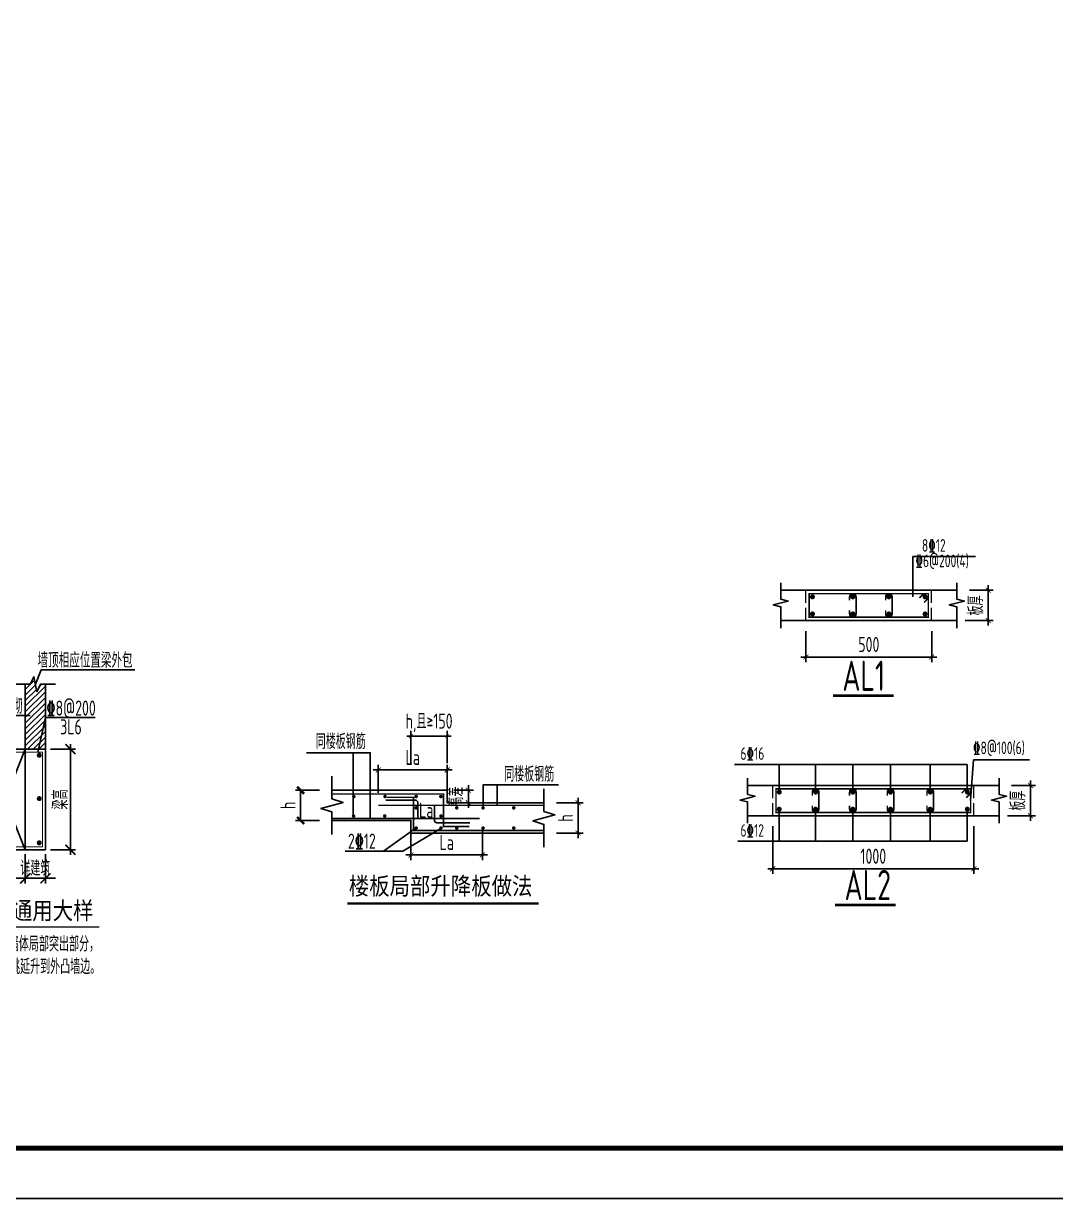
# Model space of a CAD drawing. Extents: x -1058961 to 23600, y -449123 to 2751847.
# Drawn here: x -303002 to -282479, y -81361 to -58005 of the extents above; entities that cross this region are included whole.
import ezdxf
from ezdxf.enums import TextEntityAlignment as Align

# ---------------------------------------------------------------- set-up
doc = ezdxf.new("R2010")
doc.units = 0
doc.header["$LTSCALE"] = 1000
doc.linetypes.add('DASH', pattern=[0.35, 0.25, -0.1])
doc.layers.get('0').update_dxf_attribs({"linetype": 'CONTINUOUS'})
doc.layers.get('DEFPOINTS').update_dxf_attribs({"linetype": 'CONTINUOUS'})
for name, color, linetype in [('-TK', 7, 'CONTINUOUS'), ('AXIS', 3, 'CONTINUOUS'), ('BEAM_DE', 7, 'CONTINUOUS'), ('NUM', 7, 'CONTINUOUS'), ('REIN', 6, 'CONTINUOUS'), ('S-DETLCW-LINE1-pdx', 7, 'CONTINUOUS'), ('S-DETLCW-TEXT', 7, 'CONTINUOUS'), ('S-DETLS-HATCH', 251, 'CONTINUOUS'), ('S-DETLS-TEXT', 7, 'CONTINUOUS'), ('S-X详图实线', 4, 'CONTINUOUS'), ('S-X详图标注', 3, 'CONTINUOUS'), ('S-X详图钢筋', 6, 'CONTINUOUS'), ('TEXT', 2, 'CONTINUOUS'), ('THIN', 7, 'CONTINUOUS'), ('大样详图_文字', 60, 'CONTINUOUS')]:
    doc.layers.add(name, color=color, linetype=linetype)
doc.layers.add('S-REIN', color=12, linetype='CONTINUOUS', lineweight=50)
doc.layers.add('S-Thin-D', color=7, linetype='DASH', lineweight=18)
doc.styles.add('BW_Rein', font='Tssdeng.shx', dxfattribs={"width": 0.7, "bigfont": 'hztxt.shx'})
doc.styles.add('hzst', font='', dxfattribs={"width": 0.7})
doc.styles.add('TSSD_DIMENSION', font='Tssdeng.shx', dxfattribs={"width": 0.7, "bigfont": 'tssdchn.shx'})
doc.styles.add('TSSD_Norm', font='Tssdeng.shx', dxfattribs={"bigfont": 'tssdchn.shx'})
doc.styles.add('TSSD_REIN', font='tssdeng.shx', dxfattribs={"width": 0.7, "height": 300, "bigfont": 'tssdchn.shx'})
doc.styles.get('hzst').set_extended_font_data('SimSun')
doc.dimstyles.new('25-100', dxfattribs={"dimscale": 100, "dimtxt": 3, "dimasz": 2, "dimexe": 1, "dimexo": 1, "dimgap": 0.5, "dimtad": 1, "dimdec": 0, "dimlfac": 0.25, "dimdsep": 46, "dimtxsty": 'TSSD_REIN', "dimblk1": 'ARCHTICK', "dimblk2": 'ARCHTICK', "dimsah": 1, "dimcen": 2.5, "dimdle": 1, "dimclrd": 256, "dimclre": 256, "dimclrt": 7, "dimadec": 0, "dimazin": 0, "dimtfac": 1, "dimtdec": 0, "dimtix": 1, "dimtmove": 2, "dimatfit": 3, "dimldrblk": 'ARCHTICK', "dimfxl": 0, "dimtolj": 1, "dimtzin": 0, "dimlwd": -1, "dimlwe": -1, "dimarcsym": 0})
doc.dimstyles.new('TSSD_100_100$0', dxfattribs={"dimtxt": 300, "dimasz": 80, "dimexe": 100, "dimexo": 250, "dimgap": 100, "dimtad": 1, "dimdec": 0, "dimzin": 0, "dimdsep": 46, "dimtxsty": 'TSSD_DIMENSION', "dimblk": 'ARCHTICK', "dimcen": 0, "dimdle": 100, "dimclrd": 3, "dimclre": 3, "dimclrt": 7, "dimadec": 0, "dimazin": 0, "dimtfac": 1, "dimtdec": 0, "dimtix": 1, "dimtmove": 2, "dimatfit": 3, "dimldrblk": 'ARCHTICK', "dimfxl": 0, "dimtolj": 1, "dimtzin": 0, "dimarcsym": 0})
doc.dimstyles.new('TSSD_20_100', dxfattribs={"dimtxt": 300, "dimasz": 100, "dimexe": 100, "dimexo": 250, "dimgap": 100, "dimtad": 1, "dimdec": 0, "dimlfac": 0.2, "dimzin": 0, "dimdsep": 46, "dimtxsty": 'TSSD_DIMENSION', "dimblk": 'ARCHTICK', "dimcen": 0, "dimdle": 100, "dimclrt": 7, "dimadec": 0, "dimazin": 0, "dimtfac": 1, "dimtdec": 0, "dimtix": 1, "dimtmove": 2, "dimatfit": 3, "dimldrblk": 'ARCHTICK', "dimfxl": 0, "dimtolj": 1, "dimtzin": 0, "dimarcsym": 0})
doc.dimstyles.new('TSSD_25_100', dxfattribs={"dimtxt": 300, "dimasz": 100, "dimexe": 100, "dimexo": 250, "dimgap": 100, "dimtad": 1, "dimdec": 0, "dimlfac": 0.25, "dimzin": 0, "dimdsep": 46, "dimtxsty": 'TSSD_DIMENSION', "dimblk": 'ARCHTICK', "dimcen": 0, "dimdle": 100, "dimclrt": 7, "dimadec": 0, "dimazin": 0, "dimtfac": 1, "dimtdec": 0, "dimtix": 1, "dimtmove": 2, "dimatfit": 3, "dimldrblk": 'ARCHTICK', "dimfxl": 0, "dimtolj": 1, "dimtzin": 0, "dimarcsym": 0})

# ---------------------------------------------------------------- blocks, each defined once
blk = doc.blocks.new('_ArchTick')
at = {"color": 0, "linetype": 'ByBlock', "const_width": 0.15}
blk.add_lwpolyline([(-0.5, -0.5), (0.5, 0.5)], dxfattribs=at)
blk = doc.blocks.new('*D694')
at = {"layer": 'DEFPOINTS', "color": 0}
for p in [(15039, 226788), (15039, 226538), (15580, 226538)]:
    blk.add_point(p, dxfattribs=at)
at = {"layer": 'S-X详图标注', "color": 0, "lineweight": -2}
for p, q in [((15580, 226788), (15580, 226888)), ((15289, 226788), (15680, 226788)), ((15580, 226788), (15580, 226538)), ((15289, 226538), (15680, 226538)), ((15580, 226538), (15580, 226438))]:
    blk.add_line(p, q, dxfattribs=at)
at = {"layer": 'S-X详图标注', "color": 0, "lineweight": -2, "xscale": 100, "yscale": 100, "zscale": 100}
for p, rotation in [((15580, 226788), 270), ((15580, 226538), 90)]:
    blk.add_blockref('_ArchTick', p, dxfattribs=dict(at, rotation=rotation))
at = {"layer": 'S-X详图标注', "color": 7, "insert": (15330, 226663), "char_height": 300, "attachment_point": 5, "rotation": 90, "style": 'TSSD_DIMENSION'}
blk.add_mtext('\\A1;高差', dxfattribs=at)
blk = doc.blocks.new('ArchTick')
at = {"color": 0, "linetype": 'ByBlock', "lineweight": -2, "const_width": 0.075}
blk.add_lwpolyline([(-0.25, -0.25), (0.25, 0.25)], dxfattribs=at)
blk = doc.blocks.new('_tsdbk')
blk.add_line((-1, 0), (0, 0))
at = {"const_width": 0.5}
blk.add_lwpolyline([(-0.7, -0.7), (0.7, 0.7)], dxfattribs=at)
blk = doc.blocks.new('*D695')
at = {"layer": 'DEFPOINTS', "color": 0}
for p in [(12868, 226788), (12244, 226188), (12868, 226188)]:
    blk.add_point(p, dxfattribs=at)
at = {"layer": 'S-X详图标注', "color": 0, "lineweight": -2}
for p, q in [((12618, 226788), (12144, 226788)), ((12244, 226688), (12244, 226288)), ((12618, 226188), (12144, 226188))]:
    blk.add_line(p, q, dxfattribs=at)
at = {"layer": 'S-X详图标注', "color": 0, "lineweight": -2, "xscale": 100, "yscale": 100, "zscale": 100}
for p, rotation in [((12244, 226788), 90), ((12244, 226188), 270)]:
    blk.add_blockref('_tsdbk', p, dxfattribs=dict(at, rotation=rotation))
at = {"layer": 'S-X详图标注', "color": 7, "insert": (11994, 226488), "char_height": 300, "attachment_point": 5, "rotation": 90, "style": 'TSSD_DIMENSION'}
blk.add_mtext('\\A1;h', dxfattribs=at)
blk = doc.blocks.new('*D696')
at = {"layer": 'DEFPOINTS', "color": 0}
for p in [(17083, 226538), (17083, 225938), (17763, 225938)]:
    blk.add_point(p, dxfattribs=at)
at = {"layer": 'S-X详图标注', "color": 0, "lineweight": -2}
for p, q in [((17763, 226638), (17763, 225838)), ((17333, 226538), (17863, 226538)), ((17333, 225938), (17863, 225938))]:
    blk.add_line(p, q, dxfattribs=at)
at = {"layer": 'S-X详图标注', "color": 0, "lineweight": -2, "xscale": 100, "yscale": 100, "zscale": 100}
for p, rotation in [((17763, 226538), 90), ((17763, 225938), 270)]:
    blk.add_blockref('_ArchTick', p, dxfattribs=dict(at, rotation=rotation))
at = {"layer": 'S-X详图标注', "color": 7, "insert": (17513, 226238), "char_height": 300, "attachment_point": 5, "rotation": 90, "style": 'TSSD_DIMENSION'}
blk.add_mtext('\\A1;h', dxfattribs=at)
blk = doc.blocks.new('*D697')
at = {"layer": 'DEFPOINTS', "color": 0}
for p in [(15159, 227867), (14439, 227080), (15159, 227080)]:
    blk.add_point(p, dxfattribs=at)
at = {"layer": 'S-X详图标注', "color": 3, "lineweight": -2}
for p, q in [((14439, 227330), (14439, 227967)), ((15159, 227330), (15159, 227967)), ((14439, 227867), (14359, 227867)), ((14439, 227867), (15159, 227867)), ((15159, 227867), (15239, 227867))]:
    blk.add_line(p, q, dxfattribs=at)
at = {"layer": 'S-X详图标注', "color": 3, "lineweight": -2, "xscale": 80, "yscale": 80, "zscale": 80}
blk.add_blockref('_ArchTick', (14439, 227867), dxfattribs=at)
at = {"layer": 'S-X详图标注', "color": 3, "lineweight": -2, "xscale": 80, "yscale": 80, "zscale": 80, "rotation": 180}
blk.add_blockref('_ArchTick', (15159, 227867), dxfattribs=at)
at = {"layer": 'S-X详图标注', "color": 7, "insert": (14799, 228128), "char_height": 300, "attachment_point": 5, "style": 'TSSD_DIMENSION'}
blk.add_mtext('\\A1;h,且≥150', dxfattribs=at)
blk = doc.blocks.new('*D698')
at = {"layer": 'DEFPOINTS', "color": 0}
for p in [(15159, 227192), (13789, 226489), (15159, 226489)]:
    blk.add_point(p, dxfattribs=at)
at = {"layer": 'S-X详图标注', "color": 0, "lineweight": -2}
for p, q in [((13789, 226739), (13789, 227292)), ((15159, 226739), (15159, 227292)), ((13689, 227192), (15259, 227192))]:
    blk.add_line(p, q, dxfattribs=at)
at = {"layer": 'S-X详图标注', "color": 0, "lineweight": -2, "xscale": 100, "yscale": 100, "zscale": 100, "rotation": 180}
blk.add_blockref('_ArchTick', (13789, 227192), dxfattribs=at)
at = {"layer": 'S-X详图标注', "color": 0, "lineweight": -2, "xscale": 100, "yscale": 100, "zscale": 100}
blk.add_blockref('_ArchTick', (15159, 227192), dxfattribs=at)
at = {"layer": 'S-X详图标注', "color": 7, "insert": (14474, 227442), "char_height": 300, "attachment_point": 5, "style": 'TSSD_DIMENSION'}
blk.add_mtext('\\A1;La', dxfattribs=at)
blk = doc.blocks.new('*D699')
at = {"layer": 'DEFPOINTS', "color": 0}
for p in [(14439, 226188), (15861, 226306), (15861, 225502)]:
    blk.add_point(p, dxfattribs=at)
at = {"layer": 'S-X详图标注', "color": 0, "lineweight": -2}
for p, q in [((14439, 225938), (14439, 225402)), ((15861, 226056), (15861, 225402)), ((14339, 225502), (15961, 225502))]:
    blk.add_line(p, q, dxfattribs=at)
at = {"layer": 'S-X详图标注', "color": 0, "lineweight": -2, "xscale": 100, "yscale": 100, "zscale": 100, "rotation": 180}
blk.add_blockref('_ArchTick', (14439, 225502), dxfattribs=at)
at = {"layer": 'S-X详图标注', "color": 0, "lineweight": -2, "xscale": 100, "yscale": 100, "zscale": 100}
blk.add_blockref('_ArchTick', (15861, 225502), dxfattribs=at)
at = {"layer": 'S-X详图标注', "color": 7, "insert": (15150, 225752), "char_height": 300, "attachment_point": 5, "style": 'TSSD_DIMENSION'}
blk.add_mtext('\\A1;La', dxfattribs=at)
blk = doc.blocks.new('*D701')
at = {"layer": 'DEFPOINTS', "color": 0}
for p in [(30394, 226071), (30794, 226071), (30794, 225492)]:
    blk.add_point(p, dxfattribs=at)
at = {"layer": 'S-X详图标注'}
for p, q in [((30394, 225971), (30394, 225392)), ((30794, 225971), (30794, 225392)), ((30394, 225492), (30194, 225492)), ((30394, 225492), (30794, 225492)), ((30794, 225492), (30994, 225492))]:
    blk.add_line(p, q, dxfattribs=at)
at = {"layer": 'S-X详图标注', "xscale": 200, "yscale": 200, "zscale": 200}
blk.add_blockref('_ArchTick', (30394, 225492), dxfattribs=at)
at = {"layer": 'S-X详图标注', "xscale": 200, "yscale": 200, "zscale": 200, "rotation": 180}
blk.add_blockref('_ArchTick', (30794, 225492), dxfattribs=at)
at = {"layer": 'S-X详图标注', "color": 7, "insert": (30594, 225692), "char_height": 300, "attachment_point": 5, "style": 'TSSD_REIN'}
blk.add_mtext('\\A1;详建筑', dxfattribs=at)
blk = doc.blocks.new('*D702')
at = {"layer": 'DEFPOINTS', "color": 0}
for p in [(30794, 228060), (31291, 228060), (30794, 226060)]:
    blk.add_point(p, dxfattribs=at)
at = {"layer": 'S-X详图标注'}
for p, q in [((30894, 228060), (31391, 228060)), ((31291, 225960), (31291, 228160)), ((30894, 226060), (31391, 226060))]:
    blk.add_line(p, q, dxfattribs=at)
at = {"layer": 'S-X详图标注', "xscale": 200, "yscale": 200, "zscale": 200}
for p, rotation in [((31291, 228060), 90), ((31291, 226060), 270)]:
    blk.add_blockref('_ArchTick', p, dxfattribs=dict(at, rotation=rotation))
at = {"layer": 'S-X详图标注', "color": 7, "insert": (31091, 227060), "char_height": 300, "attachment_point": 5, "rotation": 90, "style": 'TSSD_REIN'}
blk.add_mtext('\\A1;梁高', dxfattribs=at)
blk = doc.blocks.new('*D2524')
at = {"layer": 'AXIS', "color": 0, "lineweight": -2}
for p, q in [((-284192, -69272), (-283716, -69272)), ((-283816, -69172), (-283816, -69972)), ((-284274, -69872), (-283716, -69872))]:
    blk.add_line(p, q, dxfattribs=at)
at = {"layer": 'DEFPOINTS', "color": 0}
for p in [(-284442, -69272), (-284524, -69872), (-283816, -69872)]:
    blk.add_point(p, dxfattribs=at)
at = {"layer": 'AXIS', "color": 0, "lineweight": -2, "xscale": 100, "yscale": 100, "zscale": 100}
for p, rotation in [((-283816, -69272), 90), ((-283816, -69872), 270)]:
    blk.add_blockref('_ArchTick', p, dxfattribs=dict(at, rotation=rotation))
at = {"layer": 'AXIS', "color": 7, "insert": (-284066, -69572), "char_height": 300, "attachment_point": 5, "rotation": 90, "style": 'TSSD_DIMENSION'}
blk.add_mtext('\\A1;板厚', dxfattribs=at)
blk = doc.blocks.new('*D2525')
at = {"layer": 'AXIS', "color": 0, "lineweight": -2}
for p, q in [((-287442, -70082), (-287442, -70698)), ((-284942, -70082), (-284942, -70698)), ((-287542, -70598), (-284842, -70598))]:
    blk.add_line(p, q, dxfattribs=at)
at = {"layer": 'DEFPOINTS', "color": 0}
for p in [(-287442, -69832), (-284942, -69832), (-284942, -70598)]:
    blk.add_point(p, dxfattribs=at)
at = {"layer": 'AXIS', "color": 0, "lineweight": -2, "xscale": 100, "yscale": 100, "zscale": 100, "rotation": 180}
blk.add_blockref('_ArchTick', (-287442, -70598), dxfattribs=at)
at = {"layer": 'AXIS', "color": 0, "lineweight": -2, "xscale": 100, "yscale": 100, "zscale": 100}
blk.add_blockref('_ArchTick', (-284942, -70598), dxfattribs=at)
at = {"layer": 'AXIS', "color": 7, "insert": (-286192, -70348), "char_height": 300, "attachment_point": 5, "style": 'TSSD_DIMENSION'}
blk.add_mtext('\\A1;500', dxfattribs=at)
blk = doc.blocks.new('*D2526')
at = {"layer": 'AXIS', "color": 0, "lineweight": -2}
for p, q in [((-282977, -73053), (-282977, -73853)), ((-283353, -73153), (-282877, -73153)), ((-283434, -73753), (-282877, -73753))]:
    blk.add_line(p, q, dxfattribs=at)
at = {"layer": 'DEFPOINTS', "color": 0}
for p in [(-283603, -73153), (-283684, -73753), (-282977, -73753)]:
    blk.add_point(p, dxfattribs=at)
at = {"layer": 'AXIS', "color": 0, "lineweight": -2, "xscale": 100, "yscale": 100, "zscale": 100}
for p, rotation in [((-282977, -73153), 90), ((-282977, -73753), 270)]:
    blk.add_blockref('_ArchTick', p, dxfattribs=dict(at, rotation=rotation))
at = {"layer": 'AXIS', "color": 7, "insert": (-283227, -73453), "char_height": 300, "attachment_point": 5, "rotation": 90, "style": 'TSSD_DIMENSION'}
blk.add_mtext('\\A1;板厚', dxfattribs=at)
blk = doc.blocks.new('*D2527')
at = {"layer": 'AXIS', "color": 0, "lineweight": -2}
for p, q in [((-288103, -73963), (-288103, -74907)), ((-284103, -73963), (-284103, -74907)), ((-288203, -74807), (-284003, -74807))]:
    blk.add_line(p, q, dxfattribs=at)
at = {"layer": 'DEFPOINTS', "color": 0}
for p in [(-288103, -73713), (-284103, -73713), (-284103, -74807)]:
    blk.add_point(p, dxfattribs=at)
at = {"layer": 'AXIS', "color": 0, "lineweight": -2, "xscale": 100, "yscale": 100, "zscale": 100, "rotation": 180}
blk.add_blockref('_ArchTick', (-288103, -74807), dxfattribs=at)
at = {"layer": 'AXIS', "color": 0, "lineweight": -2, "xscale": 100, "yscale": 100, "zscale": 100}
blk.add_blockref('_ArchTick', (-284103, -74807), dxfattribs=at)
at = {"layer": 'AXIS', "color": 7, "insert": (-286103, -74557), "char_height": 300, "attachment_point": 5, "style": 'TSSD_DIMENSION'}
blk.add_mtext('\\A1;1000', dxfattribs=at)
blk = doc.blocks.new('A1')
blk.add_lwpolyline([(0, 59400), (0, 0), (84100, 0), (84100, 59400)], close=True)
at = {"const_width": 100}
blk.add_lwpolyline([(2500, 58400), (2500, 1000), (83100, 1000), (83100, 58400)], close=True, dxfattribs=at)
blk = doc.blocks.new('20210306.16463091')
at = {"layer": 'S-DETLS-TEXT', "const_width": 50}
blk.add_lwpolyline([(1330.2, 0), (5133.9, 0)], dxfattribs=at)
at = {"layer": 'S-X详图实线', "linetype": 'ByBlock'}
for points in [[(1023.9, 2251.8), (3314.8, 2251.8), (3314.8, 2001.8), (5238.7, 2001.8)], [(1023.9, 1651.8), (2594.8, 1651.8), (2594.8, 1401.8), (5238.7, 1401.8)]]:
    blk.add_lwpolyline(points, dxfattribs=at)
at = {"layer": 'S-X详图标注', "linetype": 'ByBlock'}
for points in [[(1786.5, 1689.3), (1786.5, 2997.1), (520.6, 2997.1)], [(1442.5, 1753.1), (1442.5, 2997.1), (676.7, 2997.1)], [(4027.7, 1919.3), (4027.7, 2357.9), (5495.2, 2357.9)], [(4310.8, 1952.4), (4310.8, 2357.9), (5529.3, 2357.9)], [(3208.2, 1502.9), (2435.2, 1044.4), (1285.7, 1044.4)], [(2696.3, 1501.8), (2050.4, 1044.4)]]:
    blk.add_lwpolyline(points, dxfattribs=at)
at = {"layer": 'S-X详图标注'}
for points in [[(2094.8, 2053), (2684.6, 2053, -0.4142136), (2734.6, 2003), (2734.6, 1689.3)], [(3059.9, 1964.4), (3059.9, 1656.2, 0.4142136), (3109.9, 1606.2), (3763.5, 1606.2)]]:
    blk.add_lwpolyline(points, format="xyb", dxfattribs=at)
at = {"layer": 'S-X详图钢筋', "linetype": 'ByBlock', "const_width": 30}
for points in [[(1023.9, 2178.2), (3241, 2178.2), (3241, 1531.8), (3756, 1531.8)], [(5238.7, 1451), (2646.3, 1451), (2646.3, 2110.6), (2118.4, 2110.6)], [(1944.7, 1952.4), (5238.7, 1952.4)], [(1023.9, 1689.3), (3962.9, 1689.3)]]:
    blk.add_lwpolyline(points, dxfattribs=at)
at = {"layer": 'S-X详图钢筋', "const_width": 35}
for points in [[(1441.9, 2125.6, 1), (1476.9, 2125.6, 1)], [(2062.1, 2127.5, 1), (2097.1, 2127.5, 1)], [(2679.7, 2127.5, 1), (2714.7, 2127.5, 1)], [(3171.7, 2126, 1), (3206.7, 2126, 1)], [(2680.4, 1901.9, 1), (2715.4, 1901.9, 1)], [(3488, 1901.8, 1), (3523, 1901.8, 1)], [(4010.2, 1901.8, 1), (4045.2, 1901.8, 1)], [(4621.3, 1901.8, 1), (4656.3, 1901.8, 1)], [(1435.6, 1739.2, 1), (1470.6, 1739.2, 1)], [(2055.9, 1741.1, 1), (2090.9, 1741.1, 1)], [(3173.8, 1739.3, 1), (3208.8, 1739.3, 1)], [(2680.7, 1501.8, 1), (2715.7, 1501.8, 1)], [(3173.2, 1502.9, 1), (3208.2, 1502.9, 1)], [(3488.2, 1500.8, 1), (3523.2, 1500.8, 1)], [(4010.4, 1500.8, 1), (4045.4, 1500.8, 1)], [(4621.5, 1500.8, 1), (4656.5, 1500.8, 1)]]:
    blk.add_lwpolyline(points, format="xyb", close=True, dxfattribs=at)
at = {"layer": 'THIN'}
for points in [[(1023.9, 2531.8), (1023.9, 2081.8), (1243.9, 2011.8), (803.9, 1891.8), (1023.9, 1821.8), (1023.9, 1371.8)], [(5238.7, 2281.8), (5238.7, 1831.8), (5458.7, 1761.8), (5018.7, 1641.8), (5238.7, 1571.8), (5238.7, 1121.8)]]:
    blk.add_lwpolyline(points, dxfattribs=at)
at = {"layer": 'S-DETLCW-TEXT', "style": 'hzst', "width": 0.85}
blk.add_text('楼板局部升降板做法', height=350, dxfattribs=at).set_placement((1357.9, 173.9))
at = {"layer": 'S-X详图标注', "color": 7, "insert": (2898.8, 1855.6), "char_height": 300, "attachment_point": 5, "style": 'TSSD_REIN'}
blk.add_mtext('\\A1;La', dxfattribs=at)
at = {"layer": 'TEXT', "style": 'TSSD_REIN', "width": 0.7}
for s, p in [('同楼板钢筋', (700.4, 3072.4)), ('同楼板钢筋', (4446.4, 2423.2)), ('2%%13212', (1341.1, 1090.9))]:
    blk.add_text(s, height=300, dxfattribs=at).set_placement(p)
at = {"layer": 'S-X详图标注'}
dim = blk.add_linear_dim(base=(3314.8, 3330), p1=(2594.8, 2543.3), p2=(3314.8, 2543.3), text='h,且≥150', dimstyle='TSSD_100_100$0', dxfattribs=at)
dim.commit()
dim.dimension.update_dxf_attribs({"geometry": '*D697', "text_midpoint": (2954.8, 3591.5), "insert": (-11844.2, -224536.6)})
for base, p1, p2, override, picture, middle in [((3314.8, 2655.7), (1944.7, 1952.4), (3314.8, 1952.4), {"dimasz": 100, "dimblk1": 'ArchTick', "dimblk2": 'ArchTick', "dimclrd": 0, "dimclre": 0}, '*D698', (2629.7, 2905.7)), ((4016.4, 965.4), (2594.8, 1651.8), (4016.4, 1769), {"dimtxt": 300, "dimasz": 100, "dimblk1": 'ArchTick', "dimblk2": 'ArchTick', "dimclrd": 0, "dimclre": 0}, '*D699', (3305.6, 1215.4))]:
    dim = blk.add_linear_dim(base=base, p1=p1, p2=p2, text='La', dimstyle='TSSD_100_100$0', override=override, dxfattribs=at)
    dim.commit()
    dim.dimension.update_dxf_attribs({"geometry": picture, "text_midpoint": middle, "insert": (-11844.2, -224536.6)})
dim = blk.add_linear_dim(base=(400, 1651.8), p1=(1023.9, 2251.8), p2=(1023.9, 1651.8), angle=90, text='h', dimstyle='TSSD_20_100', dxfattribs=at)
dim.commit()
dim.dimension.update_dxf_attribs({"geometry": '*D695', "text_midpoint": (150, 1951.8), "insert": (-11844.2, -224536.6)})
for base, p1, p2, text, picture, middle in [((3735.8, 2001.8), (3194.8, 2251.8), (3194.8, 2001.8), '高差', '*D694', (3485.8, 2126.8)), ((5919.1, 1401.8), (5238.7, 2001.8), (5238.7, 1401.8), 'h', '*D696', (5669.1, 1701.8))]:
    dim = blk.add_linear_dim(base=base, p1=p1, p2=p2, angle=90, text=text, dimstyle='TSSD_100_100$0', override={"dimtxt": 300, "dimasz": 100, "dimblk1": 'ArchTick', "dimblk2": 'ArchTick', "dimclrd": 0, "dimclre": 0}, dxfattribs=at)
    dim.commit()
    dim.dimension.update_dxf_attribs({"geometry": picture, "text_midpoint": middle, "insert": (-11844.2, -224536.6)})
blk = doc.blocks.new('20210306.16465652')
at = {"layer": 'S-DETLS-HATCH'}
h = blk.add_hatch(dxfattribs=at)
h.set_pattern_fill('ANSI31', color=256, scale=25)
h.set_pattern_definition([(45, (-250051.66, 573697.02), (-56.126601, 56.126601), [])])
h.paths.add_polyline_path([(3315.4, 5761.9), (3215.4, 5761.9), (3145.4, 5611.9), (3085.4, 5911.9), (3015.4, 5761.9), (2915.4, 5761.9), (2915.4, 4472.4), (3315.4, 4472.4)])
at = {"layer": 'S-DETLCW-LINE1-pdx'}
for points in [[(2715.4, 5761.9), (3015.4, 5761.9), (3085.4, 5911.9), (3145.4, 5611.9), (3215.4, 5761.9), (3515.4, 5761.9)], [(1268.2, 3792.4), (1268.2, 4132.4), (1118.2, 4202.4), (1418.2, 4262.4), (1268.2, 4332.4), (1268.2, 4672.4)]]:
    blk.add_lwpolyline(points, dxfattribs=at)
at = {"layer": 'S-DETLCW-TEXT', "const_width": 30}
blk.add_lwpolyline([(4388.8, 937.6), (1041.9, 937.6)], dxfattribs=at)
at = {"layer": 'S-DETLS-TEXT'}
blk.add_line((3009.8, 5139.7), (2467.6, 5139.7), dxfattribs=at)
for points in [[(3115.4, 5761.9), (3233, 6051.8), (5095.2, 6051.8)], [(3165.2, 4412.4), (3315.4, 5101.5), (4302.7, 5101.5)]]:
    blk.add_lwpolyline(points, dxfattribs=at)
at = {"layer": 'S-X详图实线'}
for p, q in [((2115.4, 4472.4), (1268.2, 4472.4)), ((2115.4, 4472.4), (2915.4, 2472.4)), ((2115.4, 2472.4), (2915.4, 4472.4)), ((2115.4, 3992.4), (1268.2, 3992.4))]:
    blk.add_line(p, q, dxfattribs=at)
blk.add_lwpolyline([(2915.4, 5761.9), (2915.4, 4472.4), (3315.4, 4472.4), (3315.4, 5761.9)], dxfattribs=at)
for points in [[(2115.4, 4472.4), (2915.4, 4472.4), (2915.4, 2472.4), (2115.4, 2472.4)], [(2915.4, 4472.4), (3315.4, 4472.4), (3315.4, 2472.4), (2915.4, 2472.4)]]:
    blk.add_lwpolyline(points, close=True, dxfattribs=at)
at = {"layer": 'S-X详图标注'}
blk.add_line((1268.2, 4472.4), (468.4, 4472.4), dxfattribs=at)
blk.add_lwpolyline([(0, 4772.4), (1168.3, 4772.4), (868.3, 4472.4), (568.3, 4772.4)], dxfattribs=at)
at = {"layer": 'S-X详图钢筋', "const_width": 20}
blk.add_lwpolyline([(2592.4, 4306.3), (2486.4, 4412.4), (3255.4, 4412.4), (3255.4, 2532.4), (2486.4, 2532.4), (2592.4, 2638.4)], dxfattribs=at)
at = {"layer": 'S-X详图钢筋', "const_width": 50}
for points in [[(3168.1, 4350.3, 1), (3218.1, 4350.3, 1)], [(3168.1, 3488.9, 1), (3218.1, 3488.9, 1)], [(3168.1, 2609.8, 1), (3218.1, 2609.8, 1)]]:
    blk.add_lwpolyline(points, format="xyb", close=True, dxfattribs=at)
at = {"layer": 'S-DETLCW-TEXT', "style": 'hzst', "width": 0.85}
blk.add_text('墙面外凸通用大样', height=350, dxfattribs=at).set_placement((1025.4, 1088.1))
at = {"layer": 'S-DETLS-TEXT', "width": 0.7}
for s, style, p in [('墙顶相应位置梁外包', 'BW_Rein', (3158.9, 6088.4)), ('砖砌', 'BW_Rein', (2442.3, 5176.3)), ('%%1328@200', 'BW_Rein', (3336.9, 5138.1)), ('3L6', 'BW_Rein', (3608.6, 4766)), ('注：挑板外边墙有墙体局部突出部分，', 'TSSD_REIN', (991.5, 450)), ('将挑板局部外挑延升到外凸墙边。', 'TSSD_REIN', (1414.1, 0))]:
    blk.add_text(s, height=300, dxfattribs=dict(at, style=style)).set_placement(p)
at = {"layer": 'S-DETLS-TEXT', "style": 'TSSD_REIN', "width": 0.75}
blk.add_text('H', height=300, dxfattribs=at).set_placement((181.3, 4832.5), align=Align.BOTTOM_RIGHT)
at = {"layer": 'S-X详图标注'}
for p1, p2, distance, text, picture, middle in [((3315.4, 2472.4), (3315.4, 4472.4), -496.7, '梁高', '*D702', (3612.1, 3472.4)), ((2915.4, 2483.6), (3315.4, 2483.6), -579.2, '详建筑', '*D701', (3115.4, 2104.4))]:
    dim = blk.add_aligned_dim(p1=p1, p2=p2, distance=distance, text=text, dimstyle='25-100', dxfattribs=at)
    dim.commit()
    dim.dimension.update_dxf_attribs({"geometry": picture, "text_midpoint": middle, "insert": (-27478.5, -223587.5)})

msp = doc.modelspace()

# ---------------------------------------------------------------- linework, layer by layer
at = {"layer": 'BEAM_DE'}
for p, q in [((-287942.4, -69271.9), (-284442.4, -69271.9)), ((-287442.4, -69871.9), (-287942.4, -69871.9)), ((-284942.4, -69871.9), (-287442.4, -69871.9)), ((-284442.4, -69871.9), (-284942.4, -69871.9)), ((-288602.9, -73152.65), (-283602.9, -73152.65)), ((-288102.9, -73752.65), (-288602.9, -73752.65)), ((-284102.9, -73752.65), (-288102.9, -73752.65)), ((-283602.9, -73752.65), (-284102.9, -73752.65))]:
    msp.add_line(p, q, dxfattribs=at)
at = {"layer": 'REIN', "const_width": 30}
for points in [[(-286574.4, -69671.9), (-286574.4, -69741.9, 1), (-286444.4, -69741.9), (-286444.4, -69401.9, 1), (-286574.4, -69401.9), (-286574.4, -69471.9)], [(-285857.4, -69671.9), (-285857.4, -69741.9, 1), (-285727.4, -69741.9), (-285727.4, -69401.9, 1), (-285857.4, -69401.9), (-285857.4, -69471.9)], [(-287314.9, -73552.65), (-287314.9, -73622.65, 1), (-287184.9, -73622.65), (-287184.9, -73282.65, 1), (-287314.9, -73282.65), (-287314.9, -73352.65)], [(-286574.4, -73552.65), (-286574.4, -73622.65, 1), (-286444.4, -73622.65), (-286444.4, -73282.65, 1), (-286574.4, -73282.65), (-286574.4, -73352.65)], [(-285824.9, -73552.65), (-285824.9, -73622.65, 1), (-285694.9, -73622.65), (-285694.9, -73282.65, 1), (-285824.9, -73282.65), (-285824.9, -73352.65)], [(-285034.73, -73552.65), (-285034.73, -73622.65, 1), (-284904.73, -73622.65), (-284904.73, -73282.65, 1), (-285034.73, -73282.65), (-285034.73, -73352.65)]]:
    msp.add_lwpolyline(points, format="xyb", dxfattribs=at)
at = {"layer": 'S-REIN', "const_width": 30}
for points in [[(-285007.4, -69336.9), (-285007.4, -69806.9), (-287377.4, -69806.9), (-287377.4, -69336.9), (-285007.4, -69336.9)], [(-285184.18, -69421.75), (-285099.33, -69336.9)], [(-285007.4, -69428.82), (-285092.25, -69513.68)], [(-284167.9, -73217.65), (-284167.9, -73687.65), (-288037.9, -73687.65), (-288037.9, -73217.65), (-284167.9, -73217.65)], [(-284344.67, -73302.5), (-284259.82, -73217.65)], [(-284167.9, -73309.57), (-284252.75, -73394.42)]]:
    msp.add_lwpolyline(points, dxfattribs=at)
at = {"layer": 'S-REIN', "const_width": 50}
for points in [[(-287337.4, -69401.9, 1), (-287287.4, -69401.9, 1)], [(-286534.4, -69401.9, 1), (-286484.4, -69401.9, 1)], [(-285817.4, -69401.9, 1), (-285767.4, -69401.9, 1)], [(-285097.4, -69401.9, 1), (-285047.4, -69401.9, 1)], [(-287337.4, -69741.9, 1), (-287287.4, -69741.9, 1)], [(-286534.4, -69741.9, 1), (-286484.4, -69741.9, 1)], [(-285817.4, -69741.9, 1), (-285767.4, -69741.9, 1)], [(-285097.4, -69741.9, 1), (-285047.4, -69741.9, 1)], [(-287997.9, -73282.65, 1), (-287947.9, -73282.65, 1)], [(-287274.9, -73282.65, 1), (-287224.9, -73282.65, 1)], [(-286534.4, -73282.65, 1), (-286484.4, -73282.65, 1)], [(-285784.9, -73282.65, 1), (-285734.9, -73282.65, 1)], [(-284994.73, -73282.65, 1), (-284944.73, -73282.65, 1)], [(-284257.9, -73282.65, 1), (-284207.9, -73282.65, 1)], [(-287997.9, -73622.65, 1), (-287947.9, -73622.65, 1)], [(-287274.9, -73622.65, 1), (-287224.9, -73622.65, 1)], [(-286534.4, -73622.65, 1), (-286484.4, -73622.65, 1)], [(-285784.9, -73622.65, 1), (-285734.9, -73622.65, 1)], [(-284994.73, -73622.65, 1), (-284944.73, -73622.65, 1)], [(-284257.9, -73622.65, 1), (-284207.9, -73622.65, 1)]]:
    msp.add_lwpolyline(points, format="xyb", close=True, dxfattribs=at)
at = {"layer": 'S-Thin-D'}
for p, q in [((-287442.4, -69871.9), (-287442.4, -69271.9)), ((-284942.4, -69871.9), (-284942.4, -69271.9)), ((-288102.9, -73752.65), (-288102.9, -73152.65)), ((-284102.9, -73752.65), (-284102.9, -73152.65))]:
    msp.add_line(p, q, dxfattribs=at)
at = {"layer": 'TEXT', "const_width": 50}
for points in [[(-286906.24, -71366.4), (-285700.84, -71366.4)], [(-286862.16, -75525.36), (-285656.76, -75525.36)]]:
    msp.add_lwpolyline(points, dxfattribs=at)
at = {"layer": 'THIN'}
for points in [[(-287942.4, -70021.9), (-287942.4, -69596.9), (-288092.4, -69559.4), (-287792.4, -69484.4), (-287942.4, -69446.9), (-287942.4, -69121.9)], [(-284442.4, -69121.9), (-284442.4, -69446.9), (-284292.4, -69484.4), (-284592.4, -69559.4), (-284442.4, -69596.9), (-284442.4, -70021.9)], [(-288602.9, -73902.65), (-288602.9, -73477.65), (-288752.9, -73440.15), (-288452.9, -73365.15), (-288602.9, -73327.65), (-288602.9, -73002.65)], [(-283602.9, -73002.65), (-283602.9, -73327.65), (-283452.9, -73365.15), (-283752.9, -73440.15), (-283602.9, -73477.65), (-283602.9, -73902.65)]]:
    msp.add_lwpolyline(points, dxfattribs=at)
at = {"layer": '大样详图_文字'}
for p, q in [((-285315.2, -68601.9), (-284069.19, -68601.9)), ((-285315.2, -69401.9), (-285315.2, -68601.9)), ((-284232.9, -72737.43), (-288863.79, -72737.43)), ((-287972.9, -73282.65), (-287972.9, -72737.43)), ((-287249.9, -73282.65), (-287249.9, -72737.43)), ((-286509.4, -73282.65), (-286509.4, -72737.43)), ((-285759.9, -73282.65), (-285759.9, -72737.43)), ((-284969.73, -73282.65), (-284969.73, -72737.43)), ((-284232.9, -73282.65), (-284232.9, -72737.43)), ((-284167.9, -73452.65), (-284109.79, -72639.43)), ((-284109.79, -72639.43), (-282994.29, -72639.43)), ((-287972.9, -73622.65), (-287972.9, -74258.43)), ((-287249.9, -73622.65), (-287249.9, -74258.43)), ((-286509.4, -73622.65), (-286509.4, -74258.43)), ((-285759.9, -73622.65), (-285759.9, -74258.43)), ((-284969.73, -73622.65), (-284969.73, -74258.43)), ((-284232.9, -73622.65), (-284232.9, -74258.43)), ((-284232.9, -74258.43), (-288796.79, -74258.43))]:
    msp.add_line(p, q, dxfattribs=at)

# ---------------------------------------------------------------- block references
at = {"layer": '-TK'}
msp.add_blockref('A1', (-347348.52, -81361.18), dxfattribs=at)
at = {"layer": 'S-X详图标注'}
for name, p in [('20210306.16465652', (-305881.39, -76901.11)), ('20210306.16463091', (-297891.44, -75498.16))]:
    msp.add_blockref(name, p, dxfattribs=at)

# ---------------------------------------------------------------- texts
at = {"layer": 'NUM', "style": 'TSSD_Norm', "width": 0.7}
for s, p in [('AL1', (-286718.21, -71270.57)), ('AL2', (-286674.13, -75429.53))]:
    msp.add_text(s, height=600, dxfattribs=at).set_placement(p)
at = {"layer": '大样详图_文字', "style": 'TSSD_REIN', "width": 0.7}
for s, p in [('8\x8412', (-285136.81, -68578.64)), ('%%1326@200(4)', (-285264.06, -68887.42)), ('6%%13216', (-288744.84, -72717.56)), ('%%1328@100(6)', (-284120.56, -72603.94))]:
    msp.add_text(s, height=250, dxfattribs=at).set_placement(p, align=Align.BOTTOM_LEFT)
at = {"layer": '大样详图_文字', "color": 1, "style": 'TSSD_REIN', "width": 0.7}
msp.add_text('6%%13212', height=250, dxfattribs=at).set_placement((-288744.84, -74245.06), align=Align.BOTTOM_LEFT)

# ---------------------------------------------------------------- dimensions: what is measured, and where the dimension line sits
at = {"layer": 'AXIS'}
for base, p1, p2, picture, middle in [((-283816.36, -69871.9), (-284442.4, -69271.9), (-284523.58, -69871.9), '*D2524', (-284066.36, -69571.9)), ((-282976.85, -73752.65), (-283602.9, -73152.65), (-283684.08, -73752.65), '*D2526', (-283226.85, -73452.65))]:
    dim = msp.add_linear_dim(base=base, p1=p1, p2=p2, angle=90, text='板厚', dimstyle='TSSD_25_100', dxfattribs=at)
    dim.commit()
    dim.dimension.update_dxf_attribs({"geometry": picture, "text_midpoint": middle})
dim = msp.add_linear_dim(base=(-284942.4, -70597.66), p1=(-287442.4, -69832.16), p2=(-284942.4, -69832.16), text='500', dimstyle='TSSD_25_100', dxfattribs=at)
dim.commit()
dim.dimension.update_dxf_attribs({"geometry": '*D2525', "text_midpoint": (-286192.4, -70347.66)})
dim = msp.add_linear_dim(base=(-284102.9, -74806.91), p1=(-288102.9, -73712.91), p2=(-284102.9, -73712.91), dimstyle='TSSD_25_100', dxfattribs=at)
dim.commit()
dim.dimension.update_dxf_attribs({"geometry": '*D2527', "text_midpoint": (-286102.9, -74556.91)})

doc.saveas('drawing.dxf')
